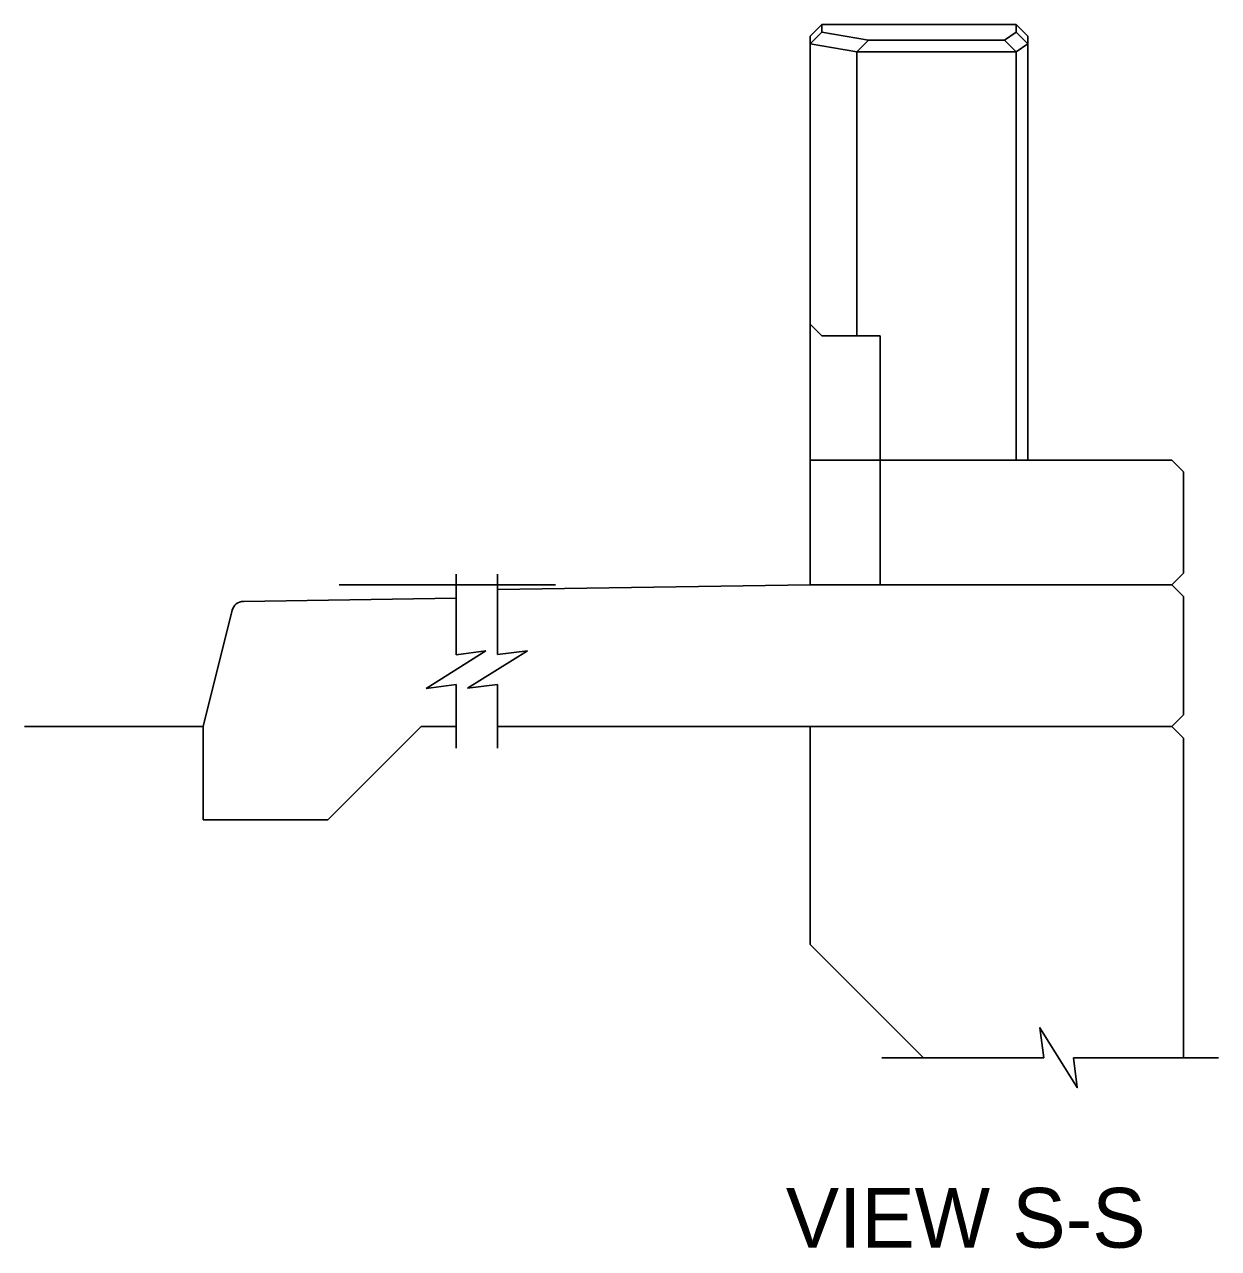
# Model space of a CAD drawing. Extents: x -815.2 to -743.8, y 426.8 to 447.4.
# Drawn here: x -815.2 to -808.81, y 428.85 to 435.41 of the extents above; entities that cross this region are included whole.
import ezdxf

# ---------------------------------------------------------------- set-up
doc = ezdxf.new("R2010")
doc.units = 0
for name, color, linetype in [('str_Concrete-A', 7, 'Continuous'), ('str_Concrete-B', 7, 'Continuous'), ('str_Concrete-C', 7, 'Continuous'), ('str_Grades-A', 7, 'Continuous'), ('str_Text-A', 7, 'Continuous')]:
    doc.layers.add(name, color=color, linetype=linetype)

msp = doc.modelspace()

# ---------------------------------------------------------------- linework, layer by layer
at = {"layer": 'str_Concrete-A'}
for p, q in [((-810.9942, 435.346), (-810.9317, 435.4085)), ((-810.9942, 435.3044), (-810.9317, 435.3669)), ((-809.89, 435.4085), (-810.9317, 435.4085)), ((-810.9317, 435.3669), (-810.9317, 435.4085)), ((-810.6817, 435.3252), (-810.9317, 435.3669)), ((-809.9525, 435.3252), (-809.89, 435.3669)), ((-809.89, 435.4085), (-809.8275, 435.346)), ((-809.89, 435.3669), (-809.89, 435.4085)), ((-809.89, 435.3669), (-809.8275, 435.3044)), ((-810.9942, 433.0752), (-810.9942, 435.346)), ((-810.7442, 435.2627), (-810.9942, 435.3044)), ((-810.7442, 435.2627), (-810.6817, 435.3252)), ((-810.6817, 435.3252), (-809.9525, 435.3252)), ((-809.9525, 435.3252), (-809.89, 435.2627)), ((-809.89, 435.2627), (-809.8275, 435.3044)), ((-809.8275, 433.0752), (-809.8275, 435.346)), ((-810.7442, 433.7419), (-810.7442, 435.2627)), ((-810.7442, 435.2627), (-809.89, 435.2627)), ((-809.89, 433.0752), (-809.89, 435.2627)), ((-810.9942, 433.8044), (-810.9317, 433.7419)), ((-810.6192, 433.7419), (-810.9317, 433.7419)), ((-810.6192, 432.4085), (-810.6192, 433.7419)), ((-810.9942, 432.4085), (-810.9942, 433.0752)), ((-809.8275, 433.0752), (-810.9942, 433.0752)), ((-809.0567, 433.0752), (-809.8275, 433.0752)), ((-809.0567, 433.0752), (-808.9942, 433.0127)), ((-808.9942, 432.471), (-808.9942, 433.0127)), ((-808.9942, 432.471), (-809.0567, 432.4085)), ((-809.0567, 432.4085), (-810.9942, 432.4085))]:
    msp.add_line(p, q, dxfattribs=at)
at = {"layer": 'str_Concrete-B'}
for p, q in [((-810.9942, 431.6494), (-810.9942, 430.4827)), ((-809.0567, 431.6494), (-810.9942, 431.6494)), ((-809.0567, 431.6494), (-808.9942, 431.5869)), ((-808.9942, 429.876), (-808.9942, 431.5869)), ((-810.3875, 429.876), (-810.9942, 430.4827)), ((-809.7432, 429.876), (-810.6106, 429.876)), ((-808.8074, 429.876), (-809.5832, 429.876))]:
    msp.add_line(p, q, dxfattribs=at)
msp.add_lwpolyline([(-809.7432, 429.876), (-809.7632, 430.036), (-809.5632, 429.716), (-809.5832, 429.876)], dxfattribs=at)
at = {"layer": 'str_Concrete-C'}
for p, q in [((-812.889, 432.4644), (-812.889, 432.0337)), ((-812.6671, 432.4656), (-812.6671, 432.0349)), ((-812.6671, 432.3834), (-810.9942, 432.4085)), ((-809.0567, 432.4085), (-808.9942, 432.346)), ((-814.0276, 432.3192), (-812.889, 432.3363)), ((-808.9942, 431.7119), (-808.9942, 432.346)), ((-814.2424, 431.6494), (-814.0873, 432.2719)), ((-813.049, 431.8537), (-812.729, 432.0537)), ((-812.729, 432.0537), (-812.889, 432.0337)), ((-812.8271, 431.8549), (-812.5071, 432.0549)), ((-812.5071, 432.0549), (-812.6671, 432.0349)), ((-812.6671, 431.8749), (-812.8271, 431.8549)), ((-812.6671, 431.8749), (-812.6671, 431.5332)), ((-812.889, 431.8737), (-813.049, 431.8537)), ((-812.889, 431.8737), (-812.889, 431.5332)), ((-808.9942, 431.7119), (-809.0567, 431.6494)), ((-814.2424, 431.6494), (-814.2424, 431.1493)), ((-813.0757, 431.6494), (-813.5757, 431.1493)), ((-813.0757, 431.6494), (-812.889, 431.6494)), ((-812.6671, 431.6494), (-809.0567, 431.6494)), ((-813.5757, 431.1493), (-814.2424, 431.1493))]:
    msp.add_line(p, q, dxfattribs=at)
msp.add_arc((-814.0267, 432.2568), 0.0625, 90.85937, 166.01146, dxfattribs=at)
at = {"layer": 'str_Grades-A'}
for p, q in [((-812.3575, 432.4085), (-813.5144, 432.4085)), ((-815.1995, 431.6494), (-814.2424, 431.6494))]:
    msp.add_line(p, q, dxfattribs=at)

# ---------------------------------------------------------------- texts
at = {"layer": 'str_Text-A'}
msp.add_text('VIEW S-S', height=0.32004, dxfattribs=at).set_placement((-811.1239, 428.8586))

doc.saveas('drawing.dxf')
